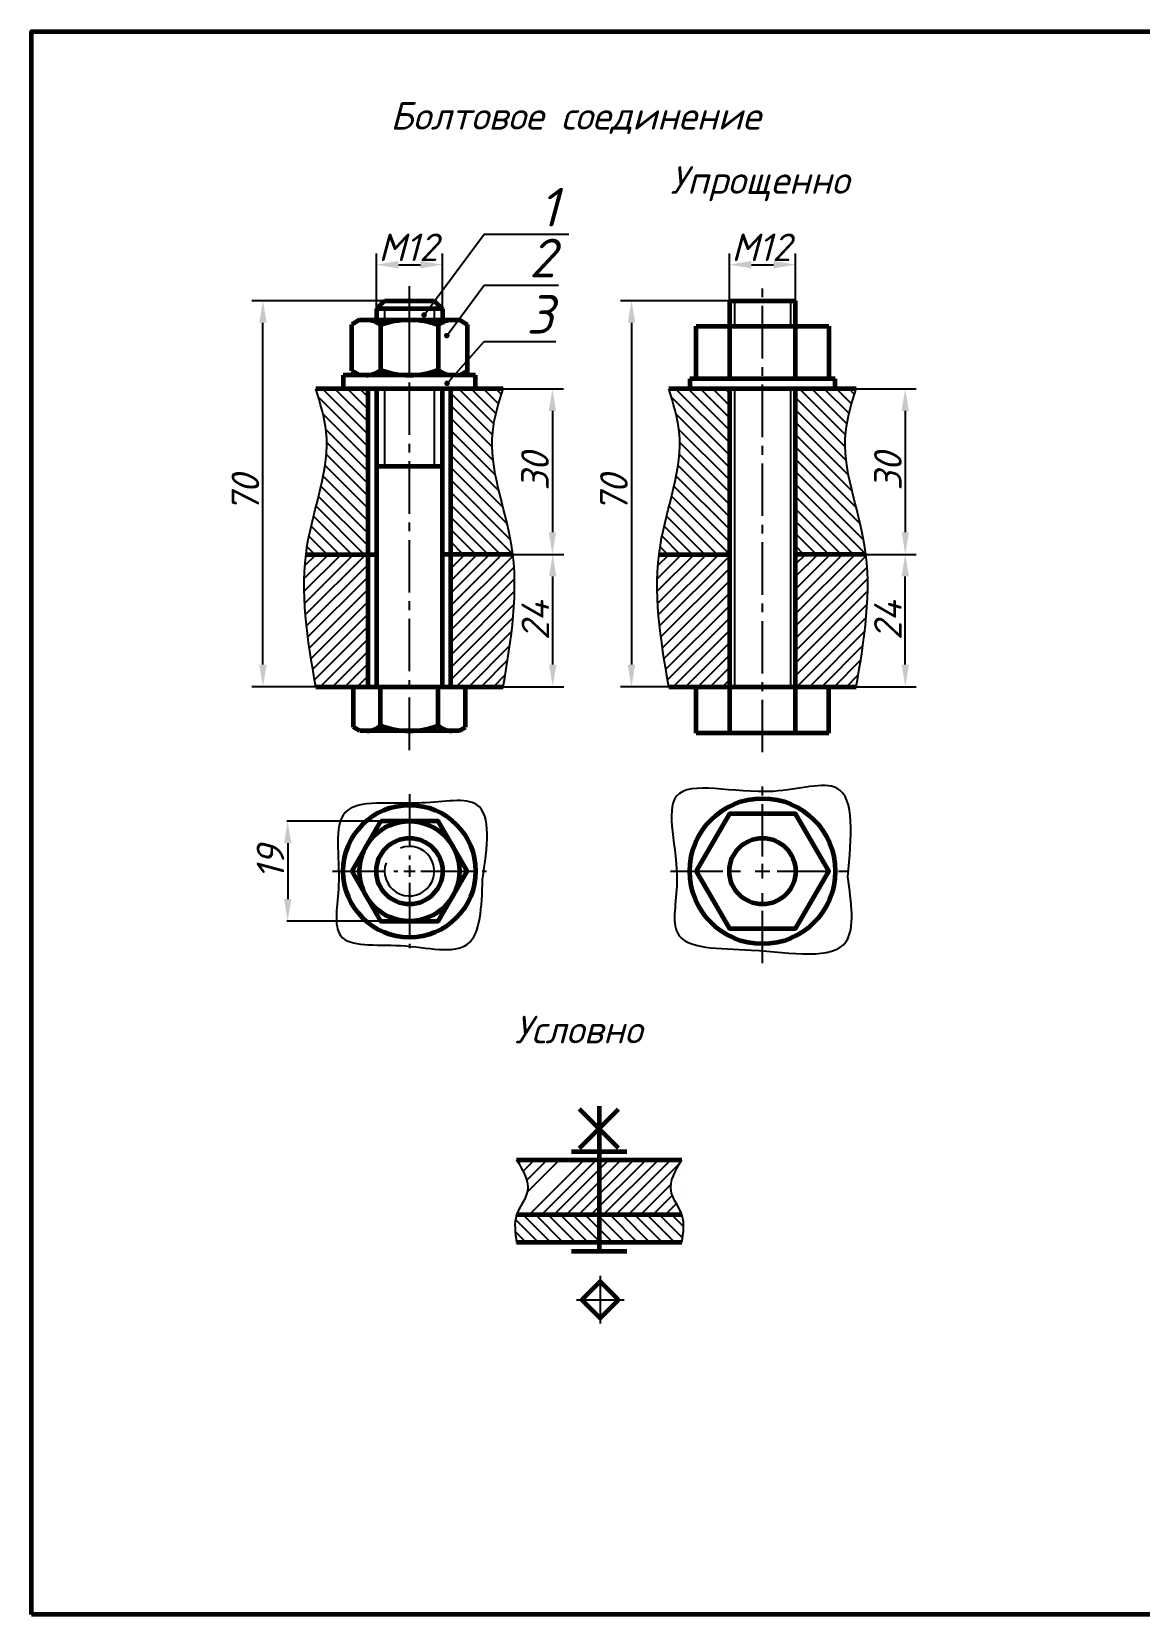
# Model space of a CAD drawing. Header units: millimetres. Extents: x -43296 to 0, y 0 to 32538.
# Drawn here: x -42603.5 to -42402.7, y 32006.1 to 32293.1 of the extents above; entities that cross this region are included whole.
import ezdxf
from ezdxf import colors
from ezdxf.entities.mleader import LeaderData, LeaderLine
from ezdxf.math import Vec2, Vec3

# ---------------------------------------------------------------- set-up
doc = ezdxf.new("R2010")
doc.units = ezdxf.units.MM
doc.header["$LTSCALE"] = 0.5
doc.linetypes.add('CENTER2', pattern=[28.575000000000003, 19.05, -3.175, 3.175, -3.175])
doc.styles.add('GOST-2.304_Type-B', font='isocpeui.ttf', dxfattribs={"height": 7})
doc.styles.get("Standard").update_dxf_attribs({"font": 'isocpeui.ttf'})
doc.dimstyles.get("Standard").update_dxf_attribs({"dimtxt": 5, "dimasz": 4, "dimexe": 2, "dimexo": 0, "dimgap": 0.65, "dimtad": 1, "dimdec": 0, "dimzin": 0, "dimdsep": 46, "dimtxsty": 'Standard', "dimcen": 1.5, "dimadec": 0, "dimazin": 0, "dimtfac": 1, "dimtdec": 0, "dimtofl": 0, "dimtmove": 1, "dimatfit": 3, "dimfxl": 1, "dimtolj": 1, "dimtzin": 0, "dimarcsym": 0})
doc.dimstyles.new('Копия SPDS', dxfattribs={"dimscale": 0, "dimtxt": 5, "dimasz": 4, "dimexe": 0.18, "dimexo": 0.0625, "dimtad": 1, "dimtoh": 1, "dimdec": 0, "dimrnd": 0.001, "dimzin": 0, "dimdsep": 46, "dimtxsty": 'GOST-2.304_Type-B', "dimcen": 2.5, "dimadec": 0, "dimazin": 0, "dimtfac": 1, "dimtdec": 0, "dimtmove": 0, "dimatfit": 1, "dimfxl": 1, "dimtolj": 1, "dimtzin": 0, "dimarcsym": 0})

# ---------------------------------------------------------------- blocks, each defined once
blk = doc.blocks.new('*U25')
at = {"color": 0, "linetype": 'CENTER2', "transparency": 16777216}
for p, q in [((0, 2.090000000000146), (0, 13.95000000000073)), ((-13.95000000000073, 0), (-2.090000000000146, 0)), ((2.090000000000146, 0), (13.95000000000073, 0)), ((0, -13.95000000000073), (0, -2.090000000000146))]:
    blk.add_line(p, q, dxfattribs=at)
at = {"color": 0, "linetype": 'Continuous', "transparency": 16777216}
for p, q in [((-1.045000000000073, 0), (1.045000000000073, 0)), ((0, -1.045000000000073), (0, 1.045000000000073))]:
    blk.add_line(p, q, dxfattribs=at)
blk = doc.blocks.new('*U26')
at = {"color": 0, "linetype": 'CENTER2', "transparency": 16777216}
blk.add_line((0, -38.5), (0, 46.5), dxfattribs=at)
blk = doc.blocks.new('*U27')
at = {"color": 0, "linetype": 'CENTER2', "transparency": 16777216}
blk.add_line((0, -54.75), (0, 30.65000000000146), dxfattribs=at)
blk = doc.blocks.new('*U28')
at = {"color": 0, "linetype": 'CENTER2', "transparency": 16777216}
for p, q in [((0, 2.639999999996363), (0, 16.69999999999636)), ((-16.7, -3.637978807091713e-12), (-2.640000000000001, -3.637978807091713e-12)), ((0, -16.70000000000364), (0, -2.640000000003639)), ((2.640000000000001, -3.637978807091713e-12), (16.7, -3.637978807091713e-12))]:
    blk.add_line(p, q, dxfattribs=at)
at = {"color": 0, "linetype": 'Continuous', "transparency": 16777216}
for p, q in [((0, -1.320000000003638), (0, 1.319999999996362)), ((-1.32, -3.637978807091713e-12), (1.32, -3.637978807091713e-12))]:
    blk.add_line(p, q, dxfattribs=at)
blk = doc.blocks.new('*D30')
at = {"color": 0, "lineweight": -2, "transparency": 16777216}
for p, q in [((-42539.47996129235, 32244.2937499789), (-42563.53838105253, 32244.2937499789)), ((-42561.53838105253, 32178.2937499789), (-42561.53838105253, 32240.2937499789)), ((-42551.97996129235, 32174.2937499789), (-42563.53838105253, 32174.2937499789))]:
    blk.add_line(p, q, dxfattribs=at)
at = {"color": 0, "transparency": 16777216}
for points in [[(-42562.2050477192, 32240.2937499789), (-42560.87171438587, 32240.2937499789), (-42561.53838105253, 32244.2937499789)], [(-42562.2050477192, 32178.2937499789), (-42560.87171438587, 32178.2937499789), (-42561.53838105253, 32174.2937499789)]]:
    blk.add_solid(points, dxfattribs=at)
at = {"layer": 'Defpoints', "color": 0, "transparency": 16777216}
for p in [(-42561.53838105253, 32244.2937499789), (-42539.47996129235, 32244.2937499789), (-42551.97996129235, 32174.2937499789)]:
    blk.add_point(p, dxfattribs=at)
at = {"color": 0, "transparency": 16777216, "insert": (-42564.72057802221, 32209.29374997891), "char_height": 5, "attachment_point": 5, "rotation": 90}
blk.add_mtext('\\A1;70', dxfattribs=at)
blk = doc.blocks.new('*D31')
at = {"color": 0, "lineweight": -2, "transparency": 16777216}
for p, q in [((-42517.97996129235, 32228.2937499789), (-42507.06741583528, 32228.2937499789)), ((-42509.06741583528, 32224.2937499789), (-42509.06741583528, 32202.2937499789)), ((-42516.23399992748, 32198.2937499789), (-42507.06741583528, 32198.2937499789))]:
    blk.add_line(p, q, dxfattribs=at)
at = {"color": 0, "transparency": 16777216}
for points in [[(-42509.73408250194, 32224.2937499789), (-42508.40074916861, 32224.2937499789), (-42509.06741583528, 32228.2937499789)], [(-42509.73408250194, 32202.2937499789), (-42508.40074916861, 32202.2937499789), (-42509.06741583528, 32198.2937499789)]]:
    blk.add_solid(points, dxfattribs=at)
at = {"layer": 'Defpoints', "color": 0, "transparency": 16777216}
for p in [(-42517.97996129235, 32228.2937499789), (-42516.23399992748, 32198.2937499789), (-42509.06741583528, 32198.2937499789)]:
    blk.add_point(p, dxfattribs=at)
at = {"color": 0, "transparency": 16777216, "insert": (-42512.21741583526, 32213.29374997891), "char_height": 5, "attachment_point": 5, "rotation": 90}
blk.add_mtext('\\A1;30', dxfattribs=at)
blk = doc.blocks.new('*D32')
at = {"color": 0, "lineweight": -2, "transparency": 16777216}
for p, q in [((-42511.01336178115, 32198.29374997892), (-42507.01336178121, 32198.29374997892)), ((-42509.01336178121, 32178.2937499789), (-42509.01336178121, 32194.29374997892)), ((-42517.97996129234, 32174.2937499789), (-42507.01336178121, 32174.2937499789))]:
    blk.add_line(p, q, dxfattribs=at)
at = {"color": 0, "transparency": 16777216}
for points in [[(-42509.68002844787, 32194.29374997892), (-42508.34669511455, 32194.29374997892), (-42509.01336178121, 32198.29374997892)], [(-42509.68002844787, 32178.2937499789), (-42508.34669511455, 32178.2937499789), (-42509.01336178121, 32174.2937499789)]]:
    blk.add_solid(points, dxfattribs=at)
at = {"layer": 'Defpoints', "color": 0, "transparency": 16777216}
for p in [(-42511.01336178115, 32198.29374997892), (-42509.01336178121, 32198.29374997892), (-42517.97996129234, 32174.2937499789)]:
    blk.add_point(p, dxfattribs=at)
at = {"color": 0, "transparency": 16777216, "insert": (-42512.1633617812, 32186.29374997892), "char_height": 5, "attachment_point": 5, "rotation": 90}
blk.add_mtext('\\A1;24', dxfattribs=at)
blk = doc.blocks.new('*D33')
at = {"color": 0, "lineweight": -2, "transparency": 16777216}
for p, q in [((-42476.97996129234, 32244.2937499789), (-42496.7307507779, 32244.2937499789)), ((-42494.7307507779, 32240.2937499789), (-42494.7307507779, 32178.2937499789)), ((-42487.97996129234, 32174.2937499789), (-42496.7307507779, 32174.2937499789))]:
    blk.add_line(p, q, dxfattribs=at)
at = {"color": 0, "transparency": 16777216}
for points in [[(-42495.39741744457, 32240.2937499789), (-42494.06408411124, 32240.2937499789), (-42494.7307507779, 32244.2937499789)], [(-42495.39741744457, 32178.2937499789), (-42494.06408411124, 32178.2937499789), (-42494.7307507779, 32174.2937499789)]]:
    blk.add_solid(points, dxfattribs=at)
at = {"layer": 'Defpoints', "color": 0, "transparency": 16777216}
for p in [(-42476.97996129234, 32244.2937499789), (-42494.7307507779, 32174.2937499789), (-42487.97996129234, 32174.2937499789)]:
    blk.add_point(p, dxfattribs=at)
at = {"color": 0, "transparency": 16777216, "insert": (-42497.91294774759, 32209.29374997891), "char_height": 5, "attachment_point": 5, "rotation": 90}
blk.add_mtext('\\A1;70', dxfattribs=at)
blk = doc.blocks.new('*D34')
at = {"color": 0, "lineweight": -2, "transparency": 16777216}
for p, q in [((-42453.97996129232, 32228.2937499789), (-42443.09752795142, 32228.2937499789)), ((-42445.09752795142, 32224.2937499789), (-42445.09752795142, 32202.2937499789)), ((-42452.23399992747, 32198.2937499789), (-42443.09752795142, 32198.2937499789))]:
    blk.add_line(p, q, dxfattribs=at)
at = {"color": 0, "transparency": 16777216}
for points in [[(-42445.76419461809, 32224.2937499789), (-42444.43086128476, 32224.2937499789), (-42445.09752795142, 32228.2937499789)], [(-42445.76419461809, 32202.2937499789), (-42444.43086128476, 32202.2937499789), (-42445.09752795142, 32198.2937499789)]]:
    blk.add_solid(points, dxfattribs=at)
at = {"layer": 'Defpoints', "color": 0, "transparency": 16777216}
for p in [(-42453.97996129232, 32228.2937499789), (-42452.23399992747, 32198.2937499789), (-42445.09752795142, 32198.2937499789)]:
    blk.add_point(p, dxfattribs=at)
at = {"color": 0, "transparency": 16777216, "insert": (-42448.24752795141, 32213.29374997891), "char_height": 5, "attachment_point": 5, "rotation": 90}
blk.add_mtext('\\A1;30', dxfattribs=at)
blk = doc.blocks.new('*D35')
at = {"color": 0, "lineweight": -2, "transparency": 16777216}
for p, q in [((-42452.23399992748, 32198.29374997892), (-42443.09752795145, 32198.29374997892)), ((-42445.09752795145, 32178.2937499789), (-42445.09752795145, 32194.29374997892)), ((-42453.97996129232, 32174.2937499789), (-42443.09752795145, 32174.2937499789))]:
    blk.add_line(p, q, dxfattribs=at)
at = {"color": 0, "transparency": 16777216}
for points in [[(-42445.76419461812, 32194.29374997892), (-42444.43086128479, 32194.29374997892), (-42445.09752795145, 32198.29374997892)], [(-42445.76419461812, 32178.2937499789), (-42444.43086128479, 32178.2937499789), (-42445.09752795145, 32174.2937499789)]]:
    blk.add_solid(points, dxfattribs=at)
at = {"layer": 'Defpoints', "color": 0, "transparency": 16777216}
for p in [(-42452.23399992748, 32198.29374997892), (-42445.09752795145, 32198.29374997892), (-42453.97996129232, 32174.2937499789)]:
    blk.add_point(p, dxfattribs=at)
at = {"color": 0, "transparency": 16777216, "insert": (-42448.24752795144, 32186.29374997892), "char_height": 5, "attachment_point": 5, "rotation": 90}
blk.add_mtext('\\A1;24', dxfattribs=at)
blk = doc.blocks.new('*D36')
at = {"color": 0, "lineweight": -2, "transparency": 16777216}
for p, q in [((-42540.97996129234, 32242.79374997889), (-42540.97996129234, 32252.82281606561)), ((-42536.97996129234, 32250.82281606561), (-42532.97996129234, 32250.82281606561)), ((-42528.97996129234, 32242.79374997889), (-42528.97996129234, 32252.82281606561))]:
    blk.add_line(p, q, dxfattribs=at)
at = {"color": 0, "transparency": 16777216}
for points in [[(-42536.97996129234, 32251.48948273228), (-42536.97996129234, 32250.15614939895), (-42540.97996129234, 32250.82281606561)], [(-42532.97996129234, 32251.48948273228), (-42532.97996129234, 32250.15614939895), (-42528.97996129234, 32250.82281606561)]]:
    blk.add_solid(points, dxfattribs=at)
at = {"layer": 'Defpoints', "color": 0, "transparency": 16777216}
for p in [(-42528.97996129234, 32250.82281606561), (-42540.97996129234, 32242.79374997889), (-42528.97996129234, 32242.79374997889)]:
    blk.add_point(p, dxfattribs=at)
at = {"color": 0, "transparency": 16777216, "insert": (-42535.20191241433, 32253.97281606562), "char_height": 5, "attachment_point": 5}
blk.add_mtext('\\A1;M12', dxfattribs=at)
blk = doc.blocks.new('*D29')
at = {"color": 0, "lineweight": -2, "transparency": 16777216}
for p, q in [((-42476.97996129232, 32244.2937499789), (-42476.97996129232, 32252.82281606561)), ((-42472.97996129232, 32250.82281606561), (-42468.97996129232, 32250.82281606561)), ((-42464.97996129232, 32244.2937499789), (-42464.97996129232, 32252.82281606561))]:
    blk.add_line(p, q, dxfattribs=at)
at = {"color": 0, "transparency": 16777216}
for points in [[(-42472.97996129232, 32251.48948273228), (-42472.97996129232, 32250.15614939895), (-42476.97996129232, 32250.82281606561)], [(-42468.97996129232, 32251.48948273228), (-42468.97996129232, 32250.15614939895), (-42464.97996129232, 32250.82281606561)]]:
    blk.add_solid(points, dxfattribs=at)
at = {"layer": 'Defpoints', "color": 0, "transparency": 16777216}
for p in [(-42464.97996129232, 32250.82281606561), (-42476.97996129232, 32244.2937499789), (-42464.97996129232, 32244.2937499789)]:
    blk.add_point(p, dxfattribs=at)
at = {"color": 0, "transparency": 16777216, "insert": (-42471.20191241432, 32253.97281606562), "char_height": 5, "attachment_point": 5}
blk.add_mtext('\\A1;M12', dxfattribs=at)
blk = doc.blocks.new('*D54')
at = {"color": 0, "lineweight": -2, "transparency": 16777216}
for p, q in [((-42540.26746129236, 32149.89051743952), (-42557.23575489323, 32149.89051743952)), ((-42557.05575489323, 32145.89051743952), (-42557.05575489323, 32135.79058650042)), ((-42540.26746129236, 32131.79058650042), (-42557.23575489323, 32131.79058650042))]:
    blk.add_line(p, q, dxfattribs=at)
at = {"color": 0, "transparency": 16777216}
for points in [[(-42557.72242155989, 32145.89051743952), (-42556.38908822656, 32145.89051743952), (-42557.05575489323, 32149.89051743952)], [(-42557.72242155989, 32135.79058650042), (-42556.38908822656, 32135.79058650042), (-42557.05575489323, 32131.79058650042)]]:
    blk.add_solid(points, dxfattribs=at)
at = {"layer": 'Defpoints', "color": 0, "transparency": 16777216}
for p in [(-42540.20496129236, 32149.89051743952), (-42557.05575489323, 32131.79058650042), (-42540.20496129236, 32131.79058650042)]:
    blk.add_point(p, dxfattribs=at)
at = {"color": 0, "transparency": 16777216, "insert": (-42560.18075489321, 32142.42795195535), "char_height": 5, "attachment_point": 5, "rotation": 90, "style": 'GOST-2.304_Type-B'}
blk.add_mtext('\\A1;19', dxfattribs=at)
blk = doc.blocks.new('_Dot')
at = {"color": 0, "linetype": 'ByBlock', "lineweight": -2}
blk.add_line((-0.5, 0), (-1, 0), dxfattribs=at)
at = {"color": 0, "linetype": 'ByBlock', "const_width": 0.5}
blk.add_lwpolyline([(-0.25, 0, 1), (0.25, 0, 1)], format="xyb", close=True, dxfattribs=at)

msp = doc.modelspace()

# ---------------------------------------------------------------- hatches: boundary and pattern name
h = msp.add_hatch()
h.set_pattern_fill('ANSI31', color=256, scale=0.5, angle=89.99999999999999)
h.set_pattern_definition([(135, (-42516.23399992746, 32198.29374997889), (-1.122532015133645, -1.122532015133644), [])])
edge = h.paths.add_edge_path()
edge.add_line((-42542.47996129233, 32228.29374997889), (-42551.97996129233, 32228.29374997889))
edge.add_spline(control_points=[(-42551.97996129234, 32228.29374997889), (-42551.15901822737, 32225.70409647453), (-42548.20153689846, 32216.3747626701), (-42552.59989645959, 32206.30326585979), (-42553.65940529952, 32198.83943365678), (-42553.7259226572, 32198.29374997889)], knot_values=[24.03610406264521, 24.03610406264521, 24.03610406264521, 24.03610406264521, 32.05235622533999, 52.91498386666106, 54.5599607042038, 54.5599607042038, 54.5599607042038, 54.5599607042038], degree=3, periodic=0)
edge.add_line((-42553.7259226572, 32198.29374997889), (-42542.47996129234, 32198.29374997889))
edge.add_line((-42542.47996129234, 32198.29374997889), (-42542.47996129233, 32228.29374997889))
edge = h.paths.add_edge_path()
edge.add_spline(control_points=[(-42516.23399992747, 32198.29374997889), (-42516.30051728514, 32198.83943365678), (-42517.36002612508, 32206.30326585979), (-42521.7583856862, 32216.3747626701), (-42518.80090435729, 32225.70409647453), (-42517.97996129232, 32228.29374997889)], knot_values=[24.03610406264521, 24.03610406264521, 24.03610406264521, 24.03610406264521, 25.68108090018795, 46.54370854150902, 54.5599607042038, 54.5599607042038, 54.5599607042038, 54.5599607042038], degree=3, periodic=0)
edge.add_line((-42517.97996129233, 32228.29374997889), (-42527.47996129234, 32228.29374997889))
edge.add_line((-42527.47996129234, 32228.29374997889), (-42527.47996129234, 32198.29374997889))
edge.add_line((-42527.47996129234, 32198.29374997889), (-42516.23399992747, 32198.29374997889))
h = msp.add_hatch()
h.set_pattern_fill('ANSI31', color=256, scale=0.5, angle=89.99999999999999)
h.set_pattern_definition([(135, (-42452.23399992745, 32198.29374997889), (-1.122532015133645, -1.122532015133644), [])])
edge = h.paths.add_edge_path()
edge.add_spline(control_points=[(-42487.97996129232, 32228.29374997889), (-42487.15901822736, 32225.70409647453), (-42484.20153689846, 32216.37476267009), (-42488.59989645957, 32206.30326585979), (-42489.65940529951, 32198.83943365678), (-42489.72592265718, 32198.29374997889)], knot_values=[24.03610406264566, 24.03610406264566, 24.03610406264566, 24.03610406264566, 32.05235622534045, 52.91498386666093, 54.55996070420299, 54.55996070420299, 54.55996070420299, 54.55996070420299], degree=3, periodic=0)
edge.add_line((-42489.72592265718, 32198.29374997889), (-42476.97996129233, 32198.29374997889))
edge.add_line((-42476.97996129233, 32198.29374997889), (-42476.97996129232, 32228.29374997889))
edge.add_line((-42476.97996129232, 32228.29374997889), (-42487.97996129232, 32228.29374997889))
edge = h.paths.add_edge_path()
edge.add_spline(control_points=[(-42452.23399992746, 32198.29374997889), (-42452.30051728513, 32198.83943365678), (-42453.36002612506, 32206.30326585979), (-42457.75838568617, 32216.37476267009), (-42454.80090435727, 32225.70409647453), (-42453.97996129231, 32228.29374997889)], knot_values=[24.03610406264566, 24.03610406264566, 24.03610406264566, 24.03610406264566, 25.68108090018773, 46.54370854150821, 54.55996070420299, 54.55996070420299, 54.55996070420299, 54.55996070420299], degree=3, periodic=0)
edge.add_line((-42453.97996129232, 32228.29374997889), (-42464.97996129232, 32228.29374997889))
edge.add_line((-42464.97996129232, 32228.29374997889), (-42464.97996129232, 32198.29374997889))
edge.add_line((-42464.97996129232, 32198.29374997889), (-42452.23399992746, 32198.29374997889))
h = msp.add_hatch()
h.set_pattern_fill('ANSI31', color=256, scale=0.5, angle=180)
h.set_pattern_definition([(225, (-42515.26206032655, 32174.29374997889), (1.122532015133644, -1.122532015133645), [])])
edge = h.paths.add_edge_path()
edge.add_line((-42542.47996129234, 32198.29374997889), (-42553.7259226572, 32198.29374997889))
edge.add_spline(control_points=[(-42553.7259226572, 32198.29374997889), (-42554.6978622581, 32190.32031876223), (-42553.33891177522, 32182.30703437056), (-42551.97996129234, 32174.29374997889)], knot_values=[0, 0, 0, 0, 24.03610406264521, 24.03610406264521, 24.03610406264521, 24.03610406264521], degree=3, periodic=0)
edge.add_line((-42551.97996129234, 32174.29374997889), (-42542.47996129234, 32174.29374997889))
edge.add_line((-42542.47996129234, 32174.29374997889), (-42542.47996129234, 32198.29374997889))
edge = h.paths.add_edge_path()
edge.add_line((-42527.47996129234, 32198.29374997889), (-42527.47996129234, 32174.29374997889))
edge.add_line((-42527.47996129234, 32174.29374997889), (-42517.97996129232, 32174.29374997889))
edge.add_spline(control_points=[(-42517.97996129232, 32174.29374997889), (-42516.62101080944, 32182.30703437056), (-42515.26206032655, 32190.32031876223), (-42516.23399992747, 32198.29374997889)], knot_values=[0, 0, 0, 0, 24.03610406264521, 24.03610406264521, 24.03610406264521, 24.03610406264521], degree=3, periodic=0)
edge.add_line((-42516.23399992747, 32198.29374997889), (-42527.47996129234, 32198.29374997889))
h = msp.add_hatch()
h.set_pattern_fill('ANSI31', color=256, scale=0.5, angle=180)
h.set_pattern_definition([(225, (-42451.26206032654, 32174.29374997889), (1.122532015133644, -1.122532015133645), [])])
edge = h.paths.add_edge_path()
edge.add_spline(control_points=[(-42489.72592265718, 32198.29374997889), (-42490.69786225809, 32190.32031876224), (-42489.33891177521, 32182.30703437056), (-42487.97996129232, 32174.29374997889)], knot_values=[0, 0, 0, 0, 24.03610406264566, 24.03610406264566, 24.03610406264566, 24.03610406264566], degree=3, periodic=0)
edge.add_line((-42487.97996129232, 32174.29374997889), (-42476.97996129232, 32174.29374997889))
edge.add_line((-42476.97996129232, 32174.29374997889), (-42476.97996129232, 32198.29374997889))
edge.add_line((-42476.97996129232, 32198.29374997889), (-42489.72592265718, 32198.29374997889))
edge = h.paths.add_edge_path()
edge.add_spline(control_points=[(-42453.97996129231, 32174.29374997889), (-42452.62101080942, 32182.30703437056), (-42451.26206032655, 32190.32031876224), (-42452.23399992746, 32198.29374997889)], knot_values=[0, 0, 0, 0, 24.03610406264566, 24.03610406264566, 24.03610406264566, 24.03610406264566], degree=3, periodic=0)
edge.add_line((-42452.23399992746, 32198.29374997889), (-42464.97996129232, 32198.29374997889))
edge.add_line((-42464.97996129232, 32198.29374997889), (-42464.97996129232, 32174.29374997889))
edge.add_line((-42464.97996129232, 32174.29374997889), (-42453.97996129231, 32174.29374997889))
h = msp.add_hatch()
h.set_pattern_fill('ANSI31', color=256, scale=0.5)
h.set_pattern_definition([(45, (-42515.54997750957, 32078.52665761958), (-1.122532015133644, 1.122532015133644), [])])
edge = h.paths.add_edge_path()
edge.add_line((-42500.59680784761, 32088.52665761961), (-42515.54997750956, 32088.52665761961))
edge.add_spline(control_points=[(-42515.54997750956, 32088.52665761961), (-42514.39179335206, 32086.58254831219), (-42512.33374100736, 32083.12793473233), (-42515.05619238626, 32080.00951108087), (-42515.54997750957, 32078.52665761958)], knot_values=[0, 0, 0, 0, 6.052218553359706, 10.7545786252698, 10.75457862532405, 10.75457862532405, 10.75457862532405], degree=3, periodic=0)
edge.add_line((-42515.54997750956, 32078.52665761961), (-42500.59680784761, 32078.52665761961))
edge.add_line((-42500.59680784761, 32078.52665761961), (-42500.59680784761, 32088.52665761961))
edge = h.paths.add_edge_path()
edge.add_spline(control_points=[(-42485.64363818565, 32078.52665761962), (-42486.13742330897, 32080.00951108088), (-42488.85987468786, 32083.12793473233), (-42486.80182234316, 32086.58254831219), (-42485.64363818565, 32088.52665761961)], knot_values=[0, 0, 0, 6.982858735682385e-12, 4.702360071917077, 10.75457862527678, 10.75457862527678, 10.75457862527678, 10.75457862527678], degree=3, periodic=0)
edge.add_line((-42485.64363818565, 32088.52665761961), (-42500.59680784761, 32088.52665761961))
edge.add_line((-42500.59680784761, 32088.52665761961), (-42500.59680784761, 32078.52665761961))
edge.add_line((-42500.59680784761, 32078.52665761961), (-42485.64363818565, 32078.52665761961))
h = msp.add_hatch()
h.set_pattern_fill('ANSI31', color=256, scale=0.5, angle=90)
h.set_pattern_definition([(135, (-42516.07501718726, 32073.52665761961), (-1.122532015133644, -1.122532015133644), [])])
edge = h.paths.add_edge_path()
edge.add_line((-42500.59680784761, 32078.52665761961), (-42515.54997750957, 32078.52665761961))
edge.add_spline(control_points=[(-42515.54997750957, 32078.52665761961), (-42516.07501718726, 32076.94994567222), (-42515.8124973484, 32075.23830164591), (-42515.54997750956, 32073.52665761961)], knot_values=[0, 0, 0, 0, 5, 5, 5, 5], degree=3, periodic=0)
edge.add_line((-42515.54997750956, 32073.52665761961), (-42500.59680784761, 32073.52665761961))
edge.add_line((-42500.59680784761, 32073.52665761961), (-42500.59680784761, 32078.52665761961))
edge = h.paths.add_edge_path()
edge.add_spline(control_points=[(-42485.64363818565, 32073.52665761961), (-42485.38111834681, 32075.23830164592), (-42485.11859850796, 32076.94994567223), (-42485.64363818565, 32078.52665761962)], knot_values=[0, 0, 0, 0, 5.000000000010914, 5.000000000010914, 5.000000000010914, 5.000000000010914], degree=3, periodic=0)
edge.add_line((-42485.64363818565, 32078.52665761961), (-42500.59680784761, 32078.52665761961))
edge.add_line((-42500.59680784761, 32078.52665761961), (-42500.59680784761, 32073.52665761961))
edge.add_line((-42500.59680784761, 32073.52665761961), (-42485.64363818565, 32073.52665761961))

# ---------------------------------------------------------------- linework, layer by layer
for p, q in [((-42534.97996129234, 32230.79374997889), (-42534.97996129234, 32245.79374997889)), ((-42540.97996129234, 32242.79374997889), (-42540.97996129234, 32240.79374997889)), ((-42539.47996129234, 32242.79374997889), (-42539.47996129234, 32240.79374997889)), ((-42530.47996129234, 32242.79374997889), (-42530.47996129234, 32240.79374997889)), ((-42528.97996129234, 32240.79374997889), (-42528.97996129234, 32242.79374997889)), ((-42476.97996129232, 32244.29374997889), (-42476.07996129232, 32244.29374997889)), ((-42476.07996129232, 32244.29374997889), (-42476.07996129233, 32239.69374997888)), ((-42465.87996129232, 32244.29374997889), (-42465.87996129233, 32239.69374997888)), ((-42546.97996129234, 32228.29374997889), (-42522.97996129232, 32228.29374997889)), ((-42539.47996129234, 32228.29374997889), (-42539.47996129234, 32214.29374997889)), ((-42530.47996129234, 32228.29374997889), (-42530.47996129234, 32214.29374997889)), ((-42482.97996129232, 32228.29374997889), (-42458.97996129231, 32228.29374997889)), ((-42476.07996129233, 32228.29374997888), (-42476.07996129232, 32174.29374997889)), ((-42465.87996129232, 32228.29374997888), (-42465.87996129232, 32174.29374997889))]:
    msp.add_line(p, q)
at = {"lineweight": 60}
for p, q in [((-42539.47996129234, 32244.29374997889), (-42540.97996129234, 32242.79374997889)), ((-42528.97996129234, 32242.79374997889), (-42540.97996129234, 32242.79374997889)), ((-42540.97996129234, 32242.79374997889), (-42540.97996129234, 32240.79374997889)), ((-42539.47996129234, 32244.29374997889), (-42530.47996129234, 32244.29374997889)), ((-42530.47996129234, 32244.29374997889), (-42528.97996129234, 32242.79374997889)), ((-42528.97996129234, 32242.79374997889), (-42528.97996129234, 32240.79374997889)), ((-42476.97996129232, 32244.29374997889), (-42476.97996129232, 32230.09374997889)), ((-42476.97996129232, 32244.29374997889), (-42464.97996129232, 32244.29374997889)), ((-42464.97996129232, 32230.09374997889), (-42464.97996129232, 32244.29374997889)), ((-42544.02992676188, 32240.7937499789), (-42545.42996129232, 32240.00074902314)), ((-42545.42996129234, 32231.58675093465), (-42545.42996129234, 32240.00074902314)), ((-42544.02992676189, 32240.79374997889), (-42525.92999582281, 32240.7937499789)), ((-42540.20496129233, 32239.89302804281), (-42540.20496129234, 32231.69447191496)), ((-42529.75496129232, 32239.89302804279), (-42529.75496129232, 32231.69447191495)), ((-42525.92999582274, 32240.79374997886), (-42524.5299612923, 32240.0007490231)), ((-42524.52996129233, 32240.00074902312), (-42524.52996129233, 32230.79374997889)), ((-42482.97996129233, 32230.09374997889), (-42482.97996129233, 32239.69374997888)), ((-42482.97996129233, 32239.69374997888), (-42458.97996129233, 32239.69374997888)), ((-42458.97996129233, 32239.69374997888), (-42458.97996129233, 32230.09374997889)), ((-42522.97996129232, 32230.79374997889), (-42546.97996129232, 32230.79374997889)), ((-42546.97996129232, 32230.79374997889), (-42546.97996129234, 32228.29374997889)), ((-42544.02992676189, 32230.79374997889), (-42545.42996129234, 32231.58675093465)), ((-42525.92999582276, 32230.79374997887), (-42524.52996129231, 32231.58675093463)), ((-42522.97996129232, 32228.29374997889), (-42522.97996129232, 32230.79374997889)), ((-42517.97996129232, 32228.29374997889), (-42551.97996129234, 32228.29374997889)), ((-42542.47996129234, 32174.29374997889), (-42542.47996129233, 32228.29374997889)), ((-42540.97996129234, 32228.29374997889), (-42540.97996129234, 32174.29374997889)), ((-42528.97996129234, 32174.29374997889), (-42528.97996129234, 32228.29374997889)), ((-42527.47996129234, 32174.29374997889), (-42527.47996129234, 32228.29374997889)), ((-42453.97996129231, 32228.29374997889), (-42487.97996129232, 32228.29374997889)), ((-42457.77996129233, 32230.09374997889), (-42484.17996129233, 32230.09374997889)), ((-42484.17996129233, 32230.09374997889), (-42484.17996129233, 32228.29374997889)), ((-42476.97996129232, 32228.29374997888), (-42476.97996129232, 32165.89374997888)), ((-42464.97996129232, 32165.89374997888), (-42464.97996129232, 32228.29374997888)), ((-42457.77996129233, 32228.29374997889), (-42457.77996129233, 32230.09374997889)), ((-42540.97996129234, 32214.29374997889), (-42528.97996129234, 32214.29374997889)), ((-42553.72592265719, 32198.29374997889), (-42540.97996129234, 32198.29374997889)), ((-42516.23399992747, 32198.29374997889), (-42528.97996129232, 32198.29374997889)), ((-42489.72592265718, 32198.29374997889), (-42476.97996129232, 32198.29374997889)), ((-42452.23399992746, 32198.29374997889), (-42464.97996129231, 32198.29374997889)), ((-42551.97996129234, 32174.29374997889), (-42517.97996129232, 32174.29374997889)), ((-42545.13079431725, 32166.94374997889), (-42545.13079431725, 32174.29374997889)), ((-42540.20496129233, 32167.23318900145), (-42540.20496129233, 32174.29374997889)), ((-42529.75496129234, 32167.23318900146), (-42529.75496129233, 32174.29374997889)), ((-42524.82912826741, 32166.94374997889), (-42524.82912826741, 32174.29374997889)), ((-42487.97996129232, 32174.29374997889), (-42453.97996129231, 32174.29374997889)), ((-42482.97996129233, 32165.89374997888), (-42482.97996129233, 32174.29374997889)), ((-42458.97996129233, 32165.89374997888), (-42458.97996129233, 32174.29374997889)), ((-42544.00496129233, 32166.29374997889), (-42545.13079431725, 32166.94374997889)), ((-42525.95496129233, 32166.29374997889), (-42544.00496129233, 32166.29374997889)), ((-42525.95496129233, 32166.29374997889), (-42524.82912826741, 32166.94374997889)), ((-42458.97996129233, 32165.89374997888), (-42482.97996129233, 32165.89374997888)), ((-42500.59680784761, 32098.21991008842), (-42500.59680784761, 32071.87735405695)), ((-42504.13234175354, 32090.5994918044), (-42497.06127394168, 32097.67055961626)), ((-42497.06127394167, 32090.5994918044), (-42504.13234175354, 32097.67055961626)), ((-42495.59680784761, 32089.93627557869), (-42505.59680784761, 32089.93627557869)), ((-42515.59680784761, 32088.52665761961), (-42485.59680784761, 32088.52665761961)), ((-42485.59680784761, 32078.52665761961), (-42515.54997750956, 32078.52665761961)), ((-42485.59680784761, 32073.52665761961), (-42515.54997750956, 32073.52665761961)), ((-42495.59680784761, 32071.87735405695), (-42505.59680784761, 32071.87735405695))]:
    msp.add_line(p, q, dxfattribs=at)
at = {"linetype": 'CENTER2'}
for p, q in [((-42500.38928612617, 32067.4471419422), (-42500.38928612617, 32058.7911175732)), ((-42504.71729831067, 32063.1191297577), (-42496.06127394167, 32063.1191297577))]:
    msp.add_line(p, q, dxfattribs=at)
at = {"lineweight": 120}
msp.add_line((-42500.38928612617, 32063.1191297577), (-42500.38928612617, 32063.1191297577), dxfattribs=at)
at = {"lineweight": 60}
msp.add_lwpolyline([(-42603.46686691365, 32006.07689561515), (-42603.46686691365, 32293.07689561515), (-42208.46686691365, 32293.07689561515), (-42208.46686691365, 32006.07689561515), (-42603.46686691365, 32006.07689561515)], dxfattribs=at)
for points in [[(-42540.20496129234, 32149.89051743951), (-42545.42996129234, 32140.84055196996), (-42540.20496129234, 32131.79058650041), (-42529.75496129235, 32131.79058650041), (-42524.52996129235, 32140.84055196996), (-42529.75496129235, 32149.89051743951)], [(-42482.97996129233, 32140.84055196997), (-42476.97996129232, 32130.44824712454), (-42464.97996129231, 32130.44824712454), (-42458.9799612923, 32140.84055196996), (-42464.97996129231, 32151.23285681539), (-42476.97996129232, 32151.23285681539)], [(-42497.06127394167, 32063.1191297577), (-42500.38928612617, 32066.4471419422), (-42503.71729831067, 32063.1191297577), (-42500.38928612617, 32059.7911175732)]]:
    msp.add_lwpolyline(points, close=True, dxfattribs=at)
for centre, radius in [((-42534.97996129233, 32140.84055196995), 12), ((-42470.97996129232, 32140.84055196996), 13.2), ((-42534.97996129234, 32140.84055196995), 9.049965469551195), ((-42534.97996129233, 32140.84055196995), 6), ((-42470.97996129232, 32140.84055196996), 6)]:
    msp.add_circle(centre, radius, dxfattribs=at)
for centre, radius, start, end in [((-42542.81746129234, 32236.55467466036), 4.23907531853547, 51.37964201181402, 89.99999999984043), ((-42534.97996129237, 32225.79374997887), 14.99999999999636, 69.61459182673191, 110.3854081729834), ((-42527.14246129234, 32236.55467466031), 4.23907531853547, 89.99999999984043, 128.6203579875356), ((-42542.81746129234, 32235.03282529743), 4.23907531853547, 270, 308.6203579881278), ((-42534.97996129234, 32245.79374997889), 14.99999999999636, 249.6145918268449, 290.3854081731599), ((-42527.14246129234, 32235.03282529743), 4.23907531853547, 231.3796420121923, 270), ((-42542.58419750455, 32169.77258579526), 3.479842098424656, 268.6220667196198, 313.1349931622121), ((-42534.97996129234, 32181.29374997889), 15, 249.6145918268758, 290.3854081731242), ((-42527.37572508012, 32169.77258579522), 3.479842098384575, 226.865006837168, 271.3779332803932)]:
    msp.add_arc(centre, radius, start, end, dxfattribs=at)
msp.add_arc((-42534.97996129235, 32140.84055196996), 4.5, 160.30864102378, 111.3650396436023)
for points in [[(-42551.97996129234, 32174.29374997889), (-42553.49287168511, 32199.9302282539), (-42550.06564803445, 32220.50942576374), (-42551.97996129234, 32228.29374997889)], [(-42517.97996129232, 32174.29374997889), (-42516.46705089955, 32199.9302282539), (-42519.89427455021, 32220.50942576374), (-42517.97996129232, 32228.29374997889)], [(-42487.97996129232, 32174.29374997889), (-42489.4928716851, 32199.9302282539), (-42486.06564803443, 32220.50942576374), (-42487.97996129232, 32228.29374997889)], [(-42453.97996129231, 32174.29374997889), (-42452.46705089953, 32199.9302282539), (-42455.8942745502, 32220.50942576374), (-42453.97996129231, 32228.29374997889)], [(-42455.5288744568, 32139.82996749453), (-42455.81387711231, 32128.10498338827), (-42472.96244352579, 32126.52318839061), (-42486.4127719615, 32129.65206762529), (-42486.50777468834, 32138.79914232684), (-42486.55527328925, 32154.45906802301), (-42469.0386207535, 32155.31341067471), (-42457.47637786945, 32155.88297318455), (-42455.5288744568, 32139.82996749453)], [(-42521.72086345679, 32139.32540903356), (-42524.44778766941, 32127.6004249273), (-42536.59871419332, 32127.33838541416), (-42547.46436764044, 32129.14750916432), (-42547.8359150448, 32138.29458386586), (-42546.64696735786, 32151.45744786504), (-42532.67489142103, 32153.21173026209), (-42522.77645566247, 32152.89814751049), (-42521.7208634568, 32139.32540903356)], [(-42515.54997750956, 32088.52665761961), (-42513.58939084845, 32082.80079966102), (-42515.54997750956, 32078.52665761961), (-42515.54997750956, 32073.52665761961)], [(-42485.64363818565, 32088.52665761961), (-42487.60422484676, 32082.80079966102), (-42485.64363818565, 32078.52665761961), (-42485.64363818565, 32073.52665761961)]]:
    msp.add_spline(points, degree=3)

# ---------------------------------------------------------------- block references
at = {"linetype": 'CENTER2'}
for name, p in [('*U26', (-42534.97996129234, 32201.29374997889)), ('*U27', (-42470.97996129232, 32217.14374997888)), ('*U28', (-42470.97996129232, 32140.84055196996))]:
    msp.add_blockref(name, p, dxfattribs=at)
at = {"linetype": 'CENTER2', "rotation": 270}
msp.add_blockref('*U25', (-42534.97996129233, 32140.84055196996), dxfattribs=at)

# ---------------------------------------------------------------- texts
for s, p in [('Болтовое соединение', (-42538.44550615304, 32275.31468533286)), ('Упрощенно', (-42487.69588374986, 32263.67585559261)), ('Условно', (-42515.91167152311, 32109.61875450347))]:
    msp.add_text(s, height=5).set_placement(p)

# ---------------------------------------------------------------- dimensions: what is measured, and where the dimension line sits
for base, p1, p2, picture, middle in [((-42528.97996129234, 32250.82281606561), (-42540.97996129234, 32242.79374997889), (-42528.97996129234, 32242.79374997889), '*D36', (-42535.20191241433, 32250.82281606561)), ((-42464.97996129232, 32250.82281606561), (-42476.97996129232, 32244.2937499789), (-42464.97996129232, 32244.2937499789), '*D29', (-42471.20191241432, 32250.82281606561))]:
    dim = msp.add_linear_dim(base=base, p1=p1, p2=p2, text='M<>', dimstyle='Standard')
    dim.commit()
    dim.dimension.update_dxf_attribs({"geometry": picture, "text_midpoint": middle, "dimtype": 160})
for base, p1, p2, picture, middle in [((-42561.53838105253, 32244.2937499789), (-42551.97996129234, 32174.29374997889), (-42539.47996129234, 32244.29374997889), '*D30', (-42564.72057802221, 32209.29374997891)), ((-42494.7307507779, 32174.2937499789), (-42476.97996129232, 32244.29374997889), (-42487.97996129232, 32174.29374997889), '*D33', (-42497.91294774759, 32209.29374997891)), ((-42509.06741583528, 32198.2937499789), (-42517.97996129233, 32228.29374997889), (-42516.23399992747, 32198.29374997889), '*D31', (-42512.21741583526, 32213.29374997891)), ((-42445.09752795142, 32198.2937499789), (-42453.97996129231, 32228.29374997889), (-42452.23399992746, 32198.29374997889), '*D34', (-42448.24752795141, 32213.29374997891)), ((-42509.01336178121, 32198.29374997892), (-42517.97996129232, 32174.29374997889), (-42511.01336178114, 32198.2937499789), '*D32', (-42512.1633617812, 32186.29374997892)), ((-42445.09752795145, 32198.29374997892), (-42453.97996129231, 32174.29374997889), (-42452.23399992747, 32198.2937499789), '*D35', (-42448.24752795144, 32186.29374997892))]:
    dim = msp.add_linear_dim(base=base, p1=p1, p2=p2, angle=90, dimstyle='Standard')
    dim.commit()
    dim.dimension.update_dxf_attribs({"geometry": picture, "text_midpoint": middle})
dim = msp.add_linear_dim(base=(-42557.05575489323, 32131.79058650042), p1=(-42540.20496129234, 32149.89051743951), p2=(-42540.20496129234, 32131.79058650041), angle=90, text='19', dimstyle='Копия SPDS', override={"dimscale": 1})
dim.commit()
dim.dimension.update_dxf_attribs({"geometry": '*D54', "text_midpoint": (-42557.05575489321, 32142.42795195535), "dimtype": 160})

# ---------------------------------------------------------------- leaders
ml = msp.add_multileader_mtext('Standard')
ml.set_content('1', color=256, style='GOST-2.304_Type-B')
ml.set_leader_properties()
ml.set_arrow_properties(name='DOT')
ml.build(insert=Vec2(0, 0))
ml.multileader.update_dxf_attribs({"text_left_attachment_type": 6, "arrow_head_size": 1})
ctx = ml.context
ctx.base_point, ctx.char_height, ctx.arrow_head_size, ctx.plane_origin = Vec3(-42513.45657484058, 32256.34310818793), 7, 1, Vec3(-42532.33181283854, 32241.71400538596)
ctx.left_attachment = 6
notes = []
notes.append((ctx, [(0, (1, 1, 0), (-42521.45657484058, 32256.34310818793), (1, 0), 8, [(0, [(-42532.33181283854, 32241.71400538596)], 0, [])])]))
ctx.mtext.insert, ctx.mtext.flow_direction = Vec3(-42511.45657484058, 32264.74310818793), 5
ml = msp.add_multileader_mtext('Standard')
ml.set_content('2', color=256, style='GOST-2.304_Type-B')
ml.set_leader_properties()
ml.set_arrow_properties(name='DOT')
ml.build(insert=Vec2(0, 0))
ml.multileader.update_dxf_attribs({"text_left_attachment_type": 6, "arrow_head_size": 1})
ctx = ml.context
ctx.base_point, ctx.char_height, ctx.arrow_head_size, ctx.plane_origin = Vec3(-42515.28882885739, 32247.12762495261), 7, 1, Vec3(-42528.21071278641, 32237.95757033963)
ctx.left_attachment = 6
notes.append((ctx, [(0, (1, 1, 0), (-42521.45657484058, 32247.12762495261), (1, 0), 6.167745983191708, [(0, [(-42528.21071278641, 32237.95757033963)], 0, [])])]))
ctx.mtext.insert, ctx.mtext.flow_direction = Vec3(-42513.28882885739, 32255.52762495261), 5
ml = msp.add_multileader_mtext('Standard')
ml.set_content('3', color=256, style='GOST-2.304_Type-B')
ml.set_leader_properties()
ml.set_arrow_properties(name='DOT')
ml.build(insert=Vec2(0, 0))
ml.multileader.update_dxf_attribs({"text_left_attachment_type": 6, "arrow_head_size": 1})
ctx = ml.context
ctx.base_point, ctx.char_height, ctx.arrow_head_size, ctx.plane_origin = Vec3(-42515.79924964345, 32236.91534266388), 7, 1, Vec3(-42528.15581809882, 32229.29062713966)
ctx.left_attachment = 6
notes.append((ctx, [(0, (1, 1, 0), (-42521.45657484058, 32236.91534266388), (1, 0), 5.657325197134924, [(0, [(-42528.15581809882, 32229.29062713966)], 0, [])])]))
ctx.mtext.insert, ctx.mtext.flow_direction = Vec3(-42513.79924964345, 32245.31534266388), 5
for ctx, leaders in notes:
    for number, flags, end, landing, length, lines in leaders:
        leader = LeaderData()
        leader.index, (leader.has_last_leader_line, leader.has_dogleg_vector, leader.attachment_direction) = number, flags
        leader.last_leader_point, leader.dogleg_vector, leader.dogleg_length = Vec3(end), Vec3(landing), length
        for number, points, colour, breaks in lines:
            line = LeaderLine()
            line.index, line.vertices, line.color, line.breaks = number, Vec3.list(points), colors.encode_raw_color(colour), breaks
            leader.lines.append(line)
        ctx.leaders.append(leader)

doc.saveas('drawing.dxf')
